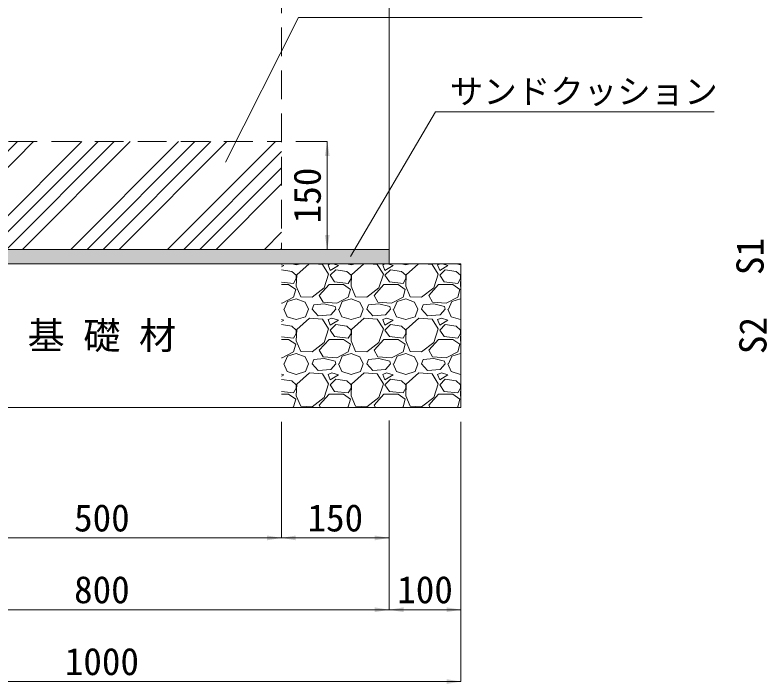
# Model space of a CAD drawing. Units: millimetres at full size. Extents: x 77366 to 106166, y -28085 to 6898.
# Drawn here: x 96545 to 97592, y -4354 to -3423 of the extents above; entities that cross this region are included whole.
import ezdxf
from ezdxf.enums import TextEntityAlignment as Align

# ---------------------------------------------------------------- set-up
doc = ezdxf.new("R2010")
doc.units = ezdxf.units.MM
doc.header["$LTSCALE"] = 50
doc.linetypes.add('USER2', pattern=[1.2, 0.8, -0.4])
for name, color, linetype, lineweight in [('ハッチング', 7, 'Continuous', 9), ('基礎', 7, 'Continuous', 5), ('寸法線', 7, 'Continuous', 13), ('引出線', 4, 'Continuous', 13), ('本体', 2, 'Continuous', 20)]:
    doc.layers.add(name, color=color, linetype=linetype, lineweight=lineweight)
doc.layers.add('モルタル', color=7, linetype='Continuous')
doc.layers.add('文字', color=7, linetype='Continuous')
doc.styles.add('ＭＳ ゴシック', font='')
doc.styles.get('ＭＳ ゴシック').set_extended_font_data('MS Gothic')

# ---------------------------------------------------------------- blocks, each defined once
blk = doc.blocks.new('filled_arrow')
at = {"color": 0, "linetype": 'Continuous', "lineweight": -2}
blk.add_solid([(7.5, 1.25), (0, 0), (7.5, -1.25)], dxfattribs=at)

msp = doc.modelspace()

# ---------------------------------------------------------------- hatches: boundary and pattern name
at = {"layer": 'ハッチング'}
h = msp.add_hatch(dxfattribs=at)
h.set_pattern_fill('USER', color=256, style=0, pattern_type=2)
h.set_pattern_definition([(45, (17075.25, -6515.69), (-67.35192, 67.35192), []), (45, (17097.7, -6515.69), (-67.35192, 67.35192), []), (45, (17120.15, -6515.69), (-67.35192, 67.35192), []), (45, (17142.6, -6515.69), (-67.35192, 67.35192), [])])
h.paths.add_polyline_path([(96416.05, -3599.22), (96416.05, -3749.22), (96916.05, -3749.22), (96916.05, -3599.22)])
at = {"layer": 'モルタル'}
msp.add_hatch(color=256, dxfattribs=at).paths.add_polyline_path([(96266.05, -3749.22), (96266.05, -3769.22), (97066.05, -3769.22), (97066.05, -3749.22)])

# ---------------------------------------------------------------- linework, layer by layer
at = {"layer": '基礎', "color": 3, "lineweight": 20}
for p, q in [((96166.05, -3769.22), (97166.05, -3769.22)), ((97166.05, -3769.22), (97166.05, -3969.22)), ((96166.05, -3969.22), (97166.05, -3969.22))]:
    msp.add_line(p, q, dxfattribs=at)
at = {"layer": '基礎'}
for p, q in [((96931.02, -3769.22), (96936.8, -3770.92)), ((96936.8, -3770.92), (96942.58, -3769.22)), ((96954.45, -3769.22), (96937.56, -3784.64)), ((96973.38, -3770.16), (96962.12, -3769.22)), ((96984.96, -3769.22), (96981, -3770.92)), ((96995.47, -3771.69), (96988.09, -3769.22)), ((97007.22, -3769.22), (97013, -3770.92)), ((97013, -3770.92), (97018.78, -3769.22)), ((97030.65, -3769.22), (97013.76, -3784.64)), ((97049.58, -3770.16), (97038.32, -3769.22)), ((97061.16, -3769.22), (97057.2, -3770.92)), ((97071.67, -3771.69), (97064.29, -3769.22)), ((97083.42, -3769.22), (97089.2, -3770.92)), ((97089.2, -3770.92), (97094.98, -3769.22)), ((97106.85, -3769.22), (97089.96, -3784.64)), ((97125.78, -3770.16), (97114.52, -3769.22)), ((97137.36, -3769.22), (97133.4, -3770.92)), ((97147.87, -3771.69), (97140.49, -3769.22)), ((97159.62, -3769.22), (97165.4, -3770.92)), ((96919.27, -3771.69), (96916.05, -3770.61)), ((96916.05, -3773.62), (96919.27, -3771.69)), ((96930.7, -3780.07), (96916.05, -3777.87)), ((96981.76, -3783.88), (96973.38, -3770.16)), ((96981, -3770.92), (96984.04, -3778.54)), ((96984.04, -3778.54), (96995.47, -3771.69)), ((96991.66, -3777.78), (96984.04, -3785.4)), ((97006.9, -3780.07), (96991.66, -3777.78)), ((97057.96, -3783.88), (97049.58, -3770.16)), ((97057.2, -3770.92), (97060.24, -3778.54)), ((97060.24, -3778.54), (97071.67, -3771.69)), ((97067.86, -3777.78), (97060.24, -3785.4)), ((97083.1, -3780.07), (97067.86, -3777.78)), ((97134.16, -3783.88), (97125.78, -3770.16)), ((97133.4, -3770.92), (97136.44, -3778.54)), ((97136.44, -3778.54), (97147.87, -3771.69)), ((97144.06, -3777.78), (97136.44, -3785.4)), ((97159.3, -3780.07), (97144.06, -3777.78)), ((97165.4, -3770.92), (97166.05, -3770.73)), ((96936.8, -3785.4), (96930.7, -3780.07)), ((96932.99, -3796.83), (96936.8, -3789.97)), ((96937.56, -3784.64), (96936.8, -3800.64)), ((96936.8, -3789.97), (96936.8, -3785.4)), ((96975.66, -3802.93), (96981.76, -3783.88)), ((96984.04, -3785.4), (96990.14, -3794.55)), ((97013, -3785.4), (97006.9, -3780.07)), ((97009.19, -3796.83), (97013, -3789.97)), ((97013.76, -3784.64), (97013, -3800.64)), ((97013, -3789.97), (97013, -3785.4)), ((97051.86, -3802.93), (97057.96, -3783.88)), ((97060.24, -3785.4), (97066.34, -3794.55)), ((97089.2, -3785.4), (97083.1, -3780.07)), ((97085.39, -3796.83), (97089.2, -3789.97)), ((97089.96, -3784.64), (97089.2, -3800.64)), ((97089.2, -3789.97), (97089.2, -3785.4)), ((97128.06, -3802.93), (97134.16, -3783.88)), ((97136.44, -3785.4), (97142.54, -3794.55)), ((97165.4, -3785.4), (97159.3, -3780.07)), ((97161.59, -3796.83), (97165.4, -3789.97)), ((97165.4, -3789.97), (97165.4, -3785.4)), ((97166.05, -3787.06), (97165.4, -3800.64)), ((96916.05, -3794.8), (96932.99, -3796.83)), ((96916.05, -3798.36), (96926.13, -3798.36)), ((96926.13, -3798.36), (96936.04, -3805.21)), ((96936.8, -3800.64), (96942.9, -3815.12)), ((96968.8, -3813.6), (96982.52, -3798.36)), ((96982.52, -3798.36), (97002.33, -3798.36)), ((96990.14, -3794.55), (97009.19, -3796.83)), ((97002.33, -3798.36), (97012.24, -3805.21)), ((97013, -3800.64), (97019.1, -3815.12)), ((97045, -3813.6), (97058.72, -3798.36)), ((97058.72, -3798.36), (97078.53, -3798.36)), ((97066.34, -3794.55), (97085.39, -3796.83)), ((97078.53, -3798.36), (97088.44, -3805.21)), ((97089.2, -3800.64), (97095.3, -3815.12)), ((97121.2, -3813.6), (97134.92, -3798.36)), ((97134.92, -3798.36), (97154.73, -3798.36)), ((97142.54, -3794.55), (97161.59, -3796.83)), ((97154.73, -3798.36), (97164.64, -3805.21)), ((97165.4, -3800.64), (97166.05, -3802.18)), ((96936.04, -3805.21), (96932.99, -3815.88)), ((96958.9, -3815.88), (96975.66, -3802.93)), ((97012.24, -3805.21), (97009.19, -3815.88)), ((97035.1, -3815.88), (97051.86, -3802.93)), ((97088.44, -3805.21), (97085.39, -3815.88)), ((97111.3, -3815.88), (97128.06, -3802.93)), ((97164.64, -3805.21), (97161.59, -3815.88)), ((96932.99, -3815.88), (96916.99, -3824.26)), ((96924.61, -3821.98), (96936.8, -3818.17)), ((96936.8, -3818.17), (96948.99, -3822.74)), ((96942.9, -3815.12), (96958.9, -3815.88)), ((96974.14, -3822.74), (96968.8, -3813.6)), ((97009.19, -3815.88), (96993.19, -3824.26)), ((97000.81, -3821.98), (97013, -3818.17)), ((97013, -3818.17), (97025.19, -3822.74)), ((97019.1, -3815.12), (97035.1, -3815.88)), ((97050.34, -3822.74), (97045, -3813.6)), ((97085.39, -3815.88), (97069.39, -3824.26)), ((97077.01, -3821.98), (97089.2, -3818.17)), ((97089.2, -3818.17), (97101.39, -3822.74)), ((97095.3, -3815.12), (97111.3, -3815.88)), ((97126.54, -3822.74), (97121.2, -3813.6)), ((97161.59, -3815.88), (97145.59, -3824.26)), ((97153.21, -3821.98), (97165.4, -3818.17)), ((97165.4, -3818.17), (97166.05, -3818.41)), ((96916.99, -3824.26), (96916.05, -3824.19)), ((96920.04, -3832.65), (96924.61, -3821.98)), ((96948.99, -3822.74), (96953.56, -3832.65)), ((96958.9, -3832.65), (96961.18, -3826.55)), ((96975.66, -3825.03), (96961.18, -3826.55)), ((96993.19, -3824.26), (96974.14, -3822.74)), ((96990.9, -3828.84), (96975.66, -3825.03)), ((96991.66, -3832.65), (96990.9, -3828.84)), ((96996.24, -3832.65), (97000.81, -3821.98)), ((97025.19, -3822.74), (97029.76, -3832.65)), ((97035.1, -3832.65), (97037.38, -3826.55)), ((97051.86, -3825.03), (97037.38, -3826.55)), ((97069.39, -3824.26), (97050.34, -3822.74)), ((97067.1, -3828.84), (97051.86, -3825.03)), ((97067.86, -3832.65), (97067.1, -3828.84)), ((97072.44, -3832.65), (97077.01, -3821.98)), ((97101.39, -3822.74), (97105.96, -3832.65)), ((97111.3, -3832.65), (97113.58, -3826.55)), ((97128.06, -3825.03), (97113.58, -3826.55)), ((97145.59, -3824.26), (97126.54, -3822.74)), ((97143.3, -3828.84), (97128.06, -3825.03)), ((97144.06, -3832.65), (97143.3, -3828.84)), ((97148.64, -3832.65), (97153.21, -3821.98)), ((96919.27, -3832.65), (96923.85, -3843.31)), ((96949.75, -3843.31), (96953.56, -3832.65)), ((96967.28, -3841.79), (96958.9, -3832.65)), ((96984.81, -3840.27), (96967.28, -3841.79)), ((96991.66, -3832.65), (96984.81, -3840.27)), ((96995.47, -3832.65), (97000.05, -3843.31)), ((97025.95, -3843.31), (97029.76, -3832.65)), ((97043.48, -3841.79), (97035.1, -3832.65)), ((97061.01, -3840.27), (97043.48, -3841.79)), ((97067.86, -3832.65), (97061.01, -3840.27)), ((97071.67, -3832.65), (97076.25, -3843.31)), ((97102.15, -3843.31), (97105.96, -3832.65)), ((97119.68, -3841.79), (97111.3, -3832.65)), ((97137.21, -3840.27), (97119.68, -3841.79)), ((97144.06, -3832.65), (97137.21, -3840.27)), ((97147.87, -3832.65), (97152.45, -3843.31)), ((96919.27, -3847.89), (96916.05, -3846.81)), ((96916.05, -3849.82), (96919.27, -3847.89)), ((96923.85, -3843.31), (96936.8, -3847.12)), ((96936.8, -3847.12), (96949.75, -3843.31)), ((96955.09, -3844.84), (96937.56, -3860.84)), ((96973.38, -3846.36), (96955.09, -3844.84)), ((96981.76, -3860.08), (96973.38, -3846.36)), ((96986.33, -3844.84), (96981, -3847.12)), ((96981, -3847.12), (96984.04, -3854.74)), ((96984.04, -3854.74), (96995.47, -3847.89)), ((96995.47, -3847.89), (96986.33, -3844.84)), ((97000.05, -3843.31), (97013, -3847.12)), ((97013, -3847.12), (97025.95, -3843.31)), ((97031.29, -3844.84), (97013.76, -3860.84)), ((97049.58, -3846.36), (97031.29, -3844.84)), ((97057.96, -3860.08), (97049.58, -3846.36)), ((97062.53, -3844.84), (97057.2, -3847.12)), ((97057.2, -3847.12), (97060.24, -3854.74)), ((97060.24, -3854.74), (97071.67, -3847.89)), ((97071.67, -3847.89), (97062.53, -3844.84)), ((97076.25, -3843.31), (97089.2, -3847.12)), ((97089.2, -3847.12), (97102.15, -3843.31)), ((97107.49, -3844.84), (97089.96, -3860.84)), ((97125.78, -3846.36), (97107.49, -3844.84)), ((97134.16, -3860.08), (97125.78, -3846.36)), ((97138.73, -3844.84), (97133.4, -3847.12)), ((97133.4, -3847.12), (97136.44, -3854.74)), ((97136.44, -3854.74), (97147.87, -3847.89)), ((97147.87, -3847.89), (97138.73, -3844.84)), ((97152.45, -3843.31), (97165.4, -3847.12)), ((97165.4, -3847.12), (97166.05, -3846.93)), ((96930.7, -3856.27), (96916.05, -3854.07)), ((96936.8, -3861.6), (96930.7, -3856.27)), ((96937.56, -3860.84), (96936.8, -3876.84)), ((96936.8, -3866.17), (96936.8, -3861.6)), ((96975.66, -3879.13), (96981.76, -3860.08)), ((96991.66, -3853.98), (96984.04, -3861.6)), ((96984.04, -3861.6), (96990.14, -3870.75)), ((97006.9, -3856.27), (96991.66, -3853.98)), ((97013, -3861.6), (97006.9, -3856.27)), ((97013.76, -3860.84), (97013, -3876.84)), ((97013, -3866.17), (97013, -3861.6)), ((97051.86, -3879.13), (97057.96, -3860.08)), ((97067.86, -3853.98), (97060.24, -3861.6)), ((97060.24, -3861.6), (97066.34, -3870.75)), ((97083.1, -3856.27), (97067.86, -3853.98)), ((97089.2, -3861.6), (97083.1, -3856.27)), ((97089.96, -3860.84), (97089.2, -3876.84)), ((97089.2, -3866.17), (97089.2, -3861.6)), ((97128.06, -3879.13), (97134.16, -3860.08)), ((97144.06, -3853.98), (97136.44, -3861.6)), ((97136.44, -3861.6), (97142.54, -3870.75)), ((97159.3, -3856.27), (97144.06, -3853.98)), ((97165.4, -3861.6), (97159.3, -3856.27)), ((97165.4, -3866.17), (97165.4, -3861.6)), ((97166.05, -3863.26), (97165.4, -3876.84)), ((96916.05, -3871), (96932.99, -3873.03)), ((96932.99, -3873.03), (96936.8, -3866.17)), ((96990.14, -3870.75), (97009.19, -3873.03)), ((97009.19, -3873.03), (97013, -3866.17)), ((97066.34, -3870.75), (97085.39, -3873.03)), ((97085.39, -3873.03), (97089.2, -3866.17)), ((97142.54, -3870.75), (97161.59, -3873.03)), ((97161.59, -3873.03), (97165.4, -3866.17)), ((96916.05, -3874.56), (96926.13, -3874.56)), ((96926.13, -3874.56), (96936.04, -3881.41)), ((96936.04, -3881.41), (96932.99, -3892.08)), ((96936.8, -3876.84), (96942.9, -3891.32)), ((96958.9, -3892.08), (96975.66, -3879.13)), ((96968.8, -3889.8), (96982.52, -3874.56)), ((96982.52, -3874.56), (97002.33, -3874.56)), ((97002.33, -3874.56), (97012.24, -3881.41)), ((97012.24, -3881.41), (97009.19, -3892.08)), ((97013, -3876.84), (97019.1, -3891.32)), ((97035.1, -3892.08), (97051.86, -3879.13)), ((97045, -3889.8), (97058.72, -3874.56)), ((97058.72, -3874.56), (97078.53, -3874.56)), ((97078.53, -3874.56), (97088.44, -3881.41)), ((97088.44, -3881.41), (97085.39, -3892.08)), ((97089.2, -3876.84), (97095.3, -3891.32)), ((97111.3, -3892.08), (97128.06, -3879.13)), ((97121.2, -3889.8), (97134.92, -3874.56)), ((97134.92, -3874.56), (97154.73, -3874.56)), ((97154.73, -3874.56), (97164.64, -3881.41)), ((97164.64, -3881.41), (97161.59, -3892.08)), ((97165.4, -3876.84), (97166.05, -3878.38)), ((96932.99, -3892.08), (96916.99, -3900.46)), ((96924.61, -3898.18), (96936.8, -3894.37)), ((96936.8, -3894.37), (96948.99, -3898.94)), ((96942.9, -3891.32), (96958.9, -3892.08)), ((96974.14, -3898.94), (96968.8, -3889.8)), ((97009.19, -3892.08), (96993.19, -3900.46)), ((97000.81, -3898.18), (97013, -3894.37)), ((97013, -3894.37), (97025.19, -3898.94)), ((97019.1, -3891.32), (97035.1, -3892.08)), ((97050.34, -3898.94), (97045, -3889.8)), ((97085.39, -3892.08), (97069.39, -3900.46)), ((97077.01, -3898.18), (97089.2, -3894.37)), ((97089.2, -3894.37), (97101.39, -3898.94)), ((97095.3, -3891.32), (97111.3, -3892.08)), ((97126.54, -3898.94), (97121.2, -3889.8)), ((97161.59, -3892.08), (97145.59, -3900.46)), ((97153.21, -3898.18), (97165.4, -3894.37)), ((97165.4, -3894.37), (97166.05, -3894.61)), ((96916.99, -3900.46), (96916.05, -3900.39)), ((96920.04, -3908.85), (96924.61, -3898.18)), ((96948.99, -3898.94), (96953.56, -3908.85)), ((96958.9, -3908.85), (96961.18, -3902.75)), ((96975.66, -3901.23), (96961.18, -3902.75)), ((96993.19, -3900.46), (96974.14, -3898.94)), ((96990.9, -3905.04), (96975.66, -3901.23)), ((96991.66, -3908.85), (96990.9, -3905.04)), ((96996.24, -3908.85), (97000.81, -3898.18)), ((97025.19, -3898.94), (97029.76, -3908.85)), ((97035.1, -3908.85), (97037.38, -3902.75)), ((97051.86, -3901.23), (97037.38, -3902.75)), ((97069.39, -3900.46), (97050.34, -3898.94)), ((97067.1, -3905.04), (97051.86, -3901.23)), ((97067.86, -3908.85), (97067.1, -3905.04)), ((97072.44, -3908.85), (97077.01, -3898.18)), ((97101.39, -3898.94), (97105.96, -3908.85)), ((97111.3, -3908.85), (97113.58, -3902.75)), ((97128.06, -3901.23), (97113.58, -3902.75)), ((97145.59, -3900.46), (97126.54, -3898.94)), ((97143.3, -3905.04), (97128.06, -3901.23)), ((97144.06, -3908.85), (97143.3, -3905.04)), ((97148.64, -3908.85), (97153.21, -3898.18)), ((96919.27, -3908.85), (96923.85, -3919.51)), ((96949.75, -3919.51), (96953.56, -3908.85)), ((96967.28, -3917.99), (96958.9, -3908.85)), ((96991.66, -3908.85), (96984.81, -3916.47)), ((96995.47, -3908.85), (97000.05, -3919.51)), ((97025.95, -3919.51), (97029.76, -3908.85)), ((97043.48, -3917.99), (97035.1, -3908.85)), ((97067.86, -3908.85), (97061.01, -3916.47)), ((97071.67, -3908.85), (97076.25, -3919.51)), ((97102.15, -3919.51), (97105.96, -3908.85)), ((97119.68, -3917.99), (97111.3, -3908.85)), ((97144.06, -3908.85), (97137.21, -3916.47)), ((97147.87, -3908.85), (97152.45, -3919.51)), ((96919.27, -3924.09), (96916.05, -3923.01)), ((96916.05, -3926.02), (96919.27, -3924.09)), ((96923.85, -3919.51), (96936.8, -3923.32)), ((96936.8, -3923.32), (96949.75, -3919.51)), ((96955.09, -3921.04), (96937.56, -3937.04)), ((96973.38, -3922.56), (96955.09, -3921.04)), ((96984.81, -3916.47), (96967.28, -3917.99)), ((96981.76, -3936.28), (96973.38, -3922.56)), ((96986.33, -3921.04), (96981, -3923.32)), ((96981, -3923.32), (96984.04, -3930.94)), ((96984.04, -3930.94), (96995.47, -3924.09)), ((96995.47, -3924.09), (96986.33, -3921.04)), ((97000.05, -3919.51), (97013, -3923.32)), ((97013, -3923.32), (97025.95, -3919.51)), ((97031.29, -3921.04), (97013.76, -3937.04)), ((97049.58, -3922.56), (97031.29, -3921.04)), ((97061.01, -3916.47), (97043.48, -3917.99)), ((97057.96, -3936.28), (97049.58, -3922.56)), ((97062.53, -3921.04), (97057.2, -3923.32)), ((97057.2, -3923.32), (97060.24, -3930.94)), ((97060.24, -3930.94), (97071.67, -3924.09)), ((97071.67, -3924.09), (97062.53, -3921.04)), ((97076.25, -3919.51), (97089.2, -3923.32)), ((97089.2, -3923.32), (97102.15, -3919.51)), ((97107.49, -3921.04), (97089.96, -3937.04)), ((97125.78, -3922.56), (97107.49, -3921.04)), ((97137.21, -3916.47), (97119.68, -3917.99)), ((97134.16, -3936.28), (97125.78, -3922.56)), ((97138.73, -3921.04), (97133.4, -3923.32)), ((97133.4, -3923.32), (97136.44, -3930.94)), ((97136.44, -3930.94), (97147.87, -3924.09)), ((97147.87, -3924.09), (97138.73, -3921.04)), ((97152.45, -3919.51), (97165.4, -3923.32)), ((97165.4, -3923.32), (97166.05, -3923.13)), ((96930.7, -3932.47), (96916.05, -3930.27)), ((96936.8, -3937.8), (96930.7, -3932.47)), ((96975.66, -3955.33), (96981.76, -3936.28)), ((96991.66, -3930.18), (96984.04, -3937.8)), ((97006.9, -3932.47), (96991.66, -3930.18)), ((97013, -3937.8), (97006.9, -3932.47)), ((97051.86, -3955.33), (97057.96, -3936.28)), ((97067.86, -3930.18), (97060.24, -3937.8)), ((97083.1, -3932.47), (97067.86, -3930.18)), ((97089.2, -3937.8), (97083.1, -3932.47)), ((97128.06, -3955.33), (97134.16, -3936.28)), ((97144.06, -3930.18), (97136.44, -3937.8)), ((97159.3, -3932.47), (97144.06, -3930.18)), ((97165.4, -3937.8), (97159.3, -3932.47)), ((96916.05, -3947.2), (96932.99, -3949.23)), ((96932.99, -3949.23), (96936.8, -3942.37)), ((96937.56, -3937.04), (96936.8, -3953.04)), ((96936.8, -3942.37), (96936.8, -3937.8)), ((96984.04, -3937.8), (96990.14, -3946.95)), ((96990.14, -3946.95), (97009.19, -3949.23)), ((97009.19, -3949.23), (97013, -3942.37)), ((97013.76, -3937.04), (97013, -3953.04)), ((97013, -3942.37), (97013, -3937.8)), ((97060.24, -3937.8), (97066.34, -3946.95)), ((97066.34, -3946.95), (97085.39, -3949.23)), ((97085.39, -3949.23), (97089.2, -3942.37)), ((97089.96, -3937.04), (97089.2, -3953.04)), ((97089.2, -3942.37), (97089.2, -3937.8)), ((97136.44, -3937.8), (97142.54, -3946.95)), ((97142.54, -3946.95), (97161.59, -3949.23)), ((97161.59, -3949.23), (97165.4, -3942.37)), ((97165.4, -3942.37), (97165.4, -3937.8)), ((97166.05, -3939.46), (97165.4, -3953.04)), ((96916.05, -3950.76), (96926.13, -3950.76)), ((96926.13, -3950.76), (96936.04, -3957.61)), ((96936.04, -3957.61), (96932.99, -3968.28)), ((96936.8, -3953.04), (96942.9, -3967.52)), ((96958.9, -3968.28), (96975.66, -3955.33)), ((96968.8, -3966), (96982.52, -3950.76)), ((96982.52, -3950.76), (97002.33, -3950.76)), ((97002.33, -3950.76), (97012.24, -3957.61)), ((97012.24, -3957.61), (97009.19, -3968.28)), ((97013, -3953.04), (97019.1, -3967.52)), ((97035.1, -3968.28), (97051.86, -3955.33)), ((97045, -3966), (97058.72, -3950.76)), ((97058.72, -3950.76), (97078.53, -3950.76)), ((97078.53, -3950.76), (97088.44, -3957.61)), ((97088.44, -3957.61), (97085.39, -3968.28)), ((97089.2, -3953.04), (97095.3, -3967.52)), ((97111.3, -3968.28), (97128.06, -3955.33)), ((97121.2, -3966), (97134.92, -3950.76)), ((97134.92, -3950.76), (97154.73, -3950.76)), ((97154.73, -3950.76), (97164.64, -3957.61)), ((97164.64, -3957.61), (97161.59, -3968.28)), ((97165.4, -3953.04), (97166.05, -3954.58)), ((96932.99, -3968.28), (96931.19, -3969.22)), ((96942.9, -3967.52), (96958.9, -3968.28)), ((96970.69, -3969.22), (96968.8, -3966)), ((97009.19, -3968.28), (97007.39, -3969.22)), ((97019.1, -3967.52), (97035.1, -3968.28)), ((97046.89, -3969.22), (97045, -3966)), ((97085.39, -3968.28), (97083.59, -3969.22)), ((97095.3, -3967.52), (97111.3, -3968.28)), ((97123.09, -3969.22), (97121.2, -3966)), ((97161.59, -3968.28), (97159.79, -3969.22))]:
    msp.add_line(p, q, dxfattribs=at)
at = {"layer": '寸法線'}
for p, q in [((96936.05, -3599.22), (96979.86, -3599.22)), ((96979.86, -3749.22), (96979.86, -3599.22)), ((96936.05, -3749.22), (96979.86, -3749.22)), ((96916.05, -3989.22), (96916.05, -4151.01)), ((96916.05, -3989.22), (96916.05, -4151.01)), ((97066.05, -3987.62), (97066.05, -4151.01)), ((97066.05, -3987.62), (97066.05, -4251.01)), ((97066.05, -3987.62), (97066.05, -4251.01)), ((97166.05, -3989.22), (97166.05, -4251.01)), ((97166.05, -3989.22), (97166.05, -4351.01)), ((96416.05, -4151.01), (96916.05, -4151.01)), ((96916.05, -4151.01), (97066.05, -4151.01)), ((96266.05, -4251.01), (97066.05, -4251.01)), ((97066.05, -4251.01), (97166.05, -4251.01)), ((96166.05, -4351.01), (97166.05, -4351.01))]:
    msp.add_line(p, q, dxfattribs=at)
at = {"layer": '引出線'}
for points in [[(96838.02, -3627.63), (96939.71, -3426.34), (97418.57, -3426.34)], [(97012.32, -3758.97), (97130.58, -3557.68), (97518.8, -3557.68)]]:
    msp.add_lwpolyline(points, dxfattribs=at)
at = {"layer": '本体'}
for p, q in [((97066.05, -2655.22), (97066.05, -3749.22)), ((96266.05, -3749.22), (97066.05, -3749.22)), ((97066.05, -3749.22), (97066.05, -3769.22))]:
    msp.add_line(p, q, dxfattribs=at)
at = {"layer": '本体', "linetype": 'USER2', "lineweight": 9}
for p, q in [((96916.05, -2720.22), (96916.05, -3749.22)), ((96416.05, -3599.22), (96916.05, -3599.22))]:
    msp.add_line(p, q, dxfattribs=at)

# ---------------------------------------------------------------- block references
at = {"layer": '寸法線', "xscale": 2.67, "yscale": 2.67}
for p, rotation in [((96979.86, -3599.22), 270), ((96979.86, -3749.22), 90), ((96916.05, -4151.01), 180), ((97066.05, -4151.01), 180), ((97066.05, -4251.01), 180), ((97166.05, -4251.01), 180), ((97166.05, -4351.01), 180)]:
    msp.add_blockref('filled_arrow', p, dxfattribs=dict(at, rotation=rotation))
for p in [(96916.05, -4151.01), (97066.05, -4251.01)]:
    msp.add_blockref('filled_arrow', p, dxfattribs=at)
at = {"layer": '引出線', "xscale": 0.133, "yscale": 0.133}
for p, rotation in [((96838.02, -3627.63), 63.2), ((97012.32, -3758.97), 59.6)]:
    msp.add_blockref('filled_arrow', p, dxfattribs=dict(at, rotation=rotation))

# ---------------------------------------------------------------- texts
at = {"layer": '寸法線', "style": 'ＭＳ ゴシック'}
for s, p in [('150', (96951.86, -3674.22)), ('S1', (97568.55, -3759.22)), ('S2', (97572.55, -3869.22))]:
    msp.add_text(s, height=37.98, rotation=90, dxfattribs=at).set_placement(p, align=Align.MIDDLE_CENTER)
for s, p in [('500', (96666.05, -4123.01)), ('150', (96991.05, -4123.01)), ('800', (96666.05, -4223.01)), ('100', (97116.05, -4223.01)), ('1000', (96666.05, -4323.01))]:
    msp.add_text(s, height=37.98, dxfattribs=at).set_placement(p, align=Align.MIDDLE_CENTER)
at = {"layer": '引出線', "style": 'ＭＳ ゴシック'}
msp.add_text('サンドクッション', height=34.18, dxfattribs=at).set_placement((97150.58, -3512.28), align=Align.TOP_LEFT)
at = {"layer": '文字', "style": 'ＭＳ ゴシック'}
msp.add_text('基 礎 材', height=37.98, dxfattribs=at).set_placement((96666.05, -3869.22), align=Align.MIDDLE_CENTER)

doc.saveas('drawing.dxf')
